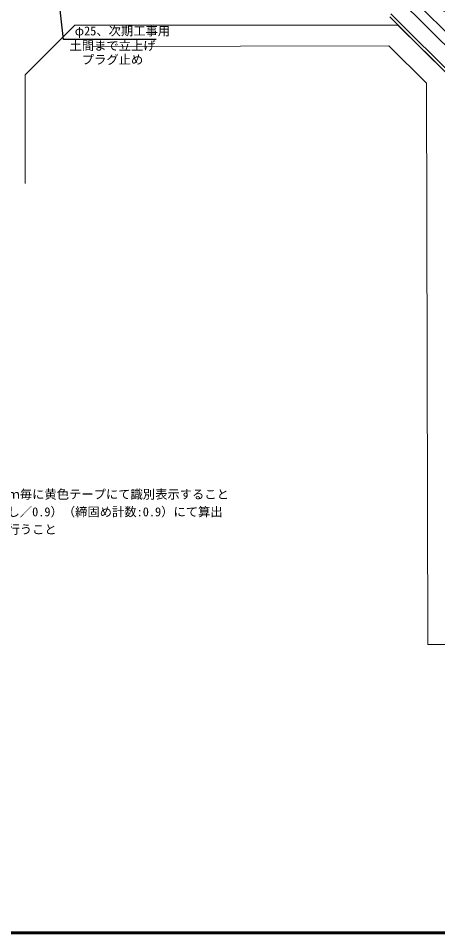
# Model space of a CAD drawing. Units: millimetres, scale not verified. Extents: x -299367 to 200937, y -138219 to 140514.
# Drawn here: x 25336 to 85010, y -138219 to -8140 of the extents above; entities that cross this region are included whole.
import ezdxf
from ezdxf.enums import TextEntityAlignment as Align

# ---------------------------------------------------------------- set-up
doc = ezdxf.new("R2010")
doc.units = ezdxf.units.MM
doc.header["$LTSCALE"] = 500
for name, color, linetype, lineweight in [('0-0_躯体', 5, 'Continuous', 60), ('1-8_配管', 4, 'Continuous', 9), ('3-0', 7, 'Continuous', 9), ('7-D', 4, 'Continuous', 9)]:
    doc.layers.add(name, color=color, linetype=linetype, lineweight=lineweight)
doc.styles.add('ＭＳ ゴシック', font='')
doc.styles.get('ＭＳ ゴシック').set_extended_font_data('MS Gothic')

msp = doc.modelspace()

# ---------------------------------------------------------------- linework, layer by layer
at = {"layer": '0-0_躯体'}
msp.add_line((-199563.3, -138219.1), (200936.7, -138219.1), dxfattribs=at)
at = {"layer": '1-8_配管'}
for p, q in [((91388.6, -15280.3), (68774.2, 7219.5)), ((90401.3, -16272.8), (67786.7, 6227)), ((90199.2, -19316.3), (78348.2, -7525.3)), ((89799.6, -19483), (78183.5, -7925.7)), ((79311.2, -9056.4), (86401.4, -16108.4)), ((54654.3, -9131.5), (61861, -9110.8)), ((35858.7, -12169.4), (78077.4, -12058.8)), ((78077.4, -12058.8), (83404.7, -17358.9)), ((83404.7, -17358.9), (83613.2, -97215.8)), ((83613.2, -97215.8), (131622.1, -97090.2))]:
    msp.add_line(p, q, dxfattribs=at)
msp.add_lwpolyline([(26297.3, -31639.2), (26298, -16206.4), (33368.2, -9134.7), (79226.5, -9134.7)], dxfattribs=at)
for centre, radius, start, end in [((81152.8, -17057.4), 17000, 0.16095, 90.16087), ((81152.9, -17057.3), 13000, 0.47563, 79.11761), ((81152.9, -17057.3), 11000, 0.47563, 82.429), ((81152.9, -17057.3), 11500, 0.47563, 82.429)]:
    msp.add_arc(centre, radius, start, end, dxfattribs=at)
at = {"layer": '3-0', "color": 2, "lineweight": 25}
msp.add_lwpolyline([(44950.5, -11148.4), (31773.7, -11148.4), (28853.6, 14604.8)], dxfattribs=at)

# ---------------------------------------------------------------- texts
at = {"layer": '3-0', "color": 6, "style": 'ＭＳ ゴシック'}
for s, p in [('φ25、次期工事用', (33367.9, -10962.8)), ('土間まで立上げ', (32622.3, -13059.6)), ('プラグ止め', (34369.6, -15039.9))]:
    msp.add_text(s, height=1283, dxfattribs=at).set_placement(p, align=Align.BOTTOM_LEFT)
at = {"layer": '7-D', "color": 7, "style": 'ＭＳ ゴシック'}
for s, p in [('１、再生水配管に関しては、１ｍ毎に黄色テープにて識別表示すること', (-694.8, -76872.5)), ('２、残土処理は、掘削－（埋戻し／0.9）（締固め計数:0.9）にて算出', (-694.8, -79372.5)), ('３、保護砂は、十分に水締めを行うこと', (-694.8, -81872.5))]:
    msp.add_text(s, height=1283, dxfattribs=at).set_placement(p, align=Align.BOTTOM_LEFT)

doc.saveas('drawing.dxf')
